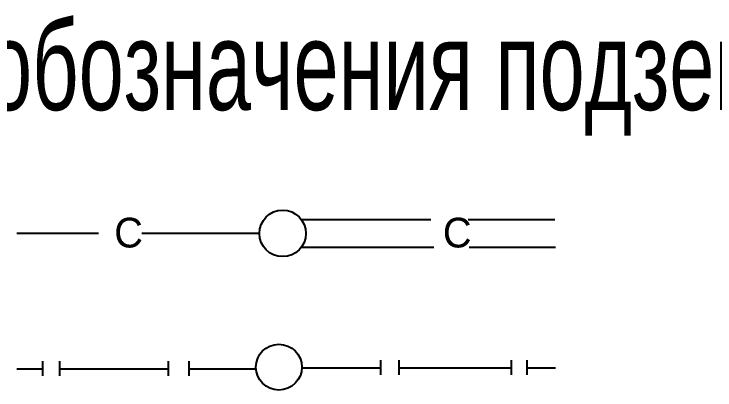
# Model space of a CAD drawing. Extents: x 8646 to 18206, y -17605 to -192.
# Drawn here: x 11106.15 to 11122.87, y -9056.93 to -9047.95 of the extents above; entities that cross this region are included whole.
import ezdxf
from ezdxf.enums import TextEntityAlignment as Align

# ---------------------------------------------------------------- set-up
doc = ezdxf.new("R2010")
doc.units = 0
doc.layers.get('0').update_dxf_attribs({"linetype": 'CONTINUOUS'})
doc.styles.add('STYLE-ARIAL_NARROW', font='ARIALN.TTF')
doc.styles.add('STYLE-RUSSIAN_1251', font='RUSSIAN_1251.shx')

msp = doc.modelspace()

# ---------------------------------------------------------------- linework, layer by layer
at = {"color": 8, "linetype": 'CONTINUOUS'}
for p, q in [((11113.009, -9052.856), (11116.096, -9052.856)), ((11116.988, -9052.856), (11119.05, -9052.856)), ((11106.221, -9053.183), (11108.166, -9053.183)), ((11109.2, -9053.183), (11112.007, -9053.183)), ((11113.013, -9053.511), (11116.168, -9053.511)), ((11117.006, -9053.511), (11119.068, -9053.511)), ((11106.832, -9056.241), (11106.832, -9056.591)), ((11107.24, -9056.241), (11107.24, -9056.591)), ((11109.829, -9056.241), (11109.829, -9056.591)), ((11110.325, -9056.241), (11110.325, -9056.591)), ((11114.893, -9056.215), (11114.893, -9056.565)), ((11115.33, -9056.215), (11115.33, -9056.565)), ((11118.008, -9056.215), (11118.008, -9056.565)), ((11118.386, -9056.215), (11118.386, -9056.565)), ((11106.221, -9056.42), (11106.832, -9056.42)), ((11107.24, -9056.42), (11109.158, -9056.42)), ((11109.158, -9056.42), (11109.829, -9056.42)), ((11110.325, -9056.42), (11111.927, -9056.42)), ((11113.019, -9056.394), (11114.893, -9056.394)), ((11115.33, -9056.394), (11116.986, -9056.394)), ((11116.986, -9056.394), (11118.008, -9056.394)), ((11118.386, -9056.394), (11119.068, -9056.394))]:
    msp.add_line(p, q, dxfattribs=at)
for centre, radius in [((11112.561, -9053.186), 0.555), ((11112.471, -9056.379), 0.547)]:
    msp.add_circle(centre, radius, dxfattribs=at)

# ---------------------------------------------------------------- texts
at = {"color": 8, "linetype": 'CONTINUOUS', "style": 'STYLE-ARIAL_NARROW', "width": 0.796042}
msp.add_text('Условные обозначения подземных инженерных коммуникаций', height=2.12543, dxfattribs=at).set_placement((11095.943, -9050.24))
at = {"color": 8, "linetype": 'CONTINUOUS', "style": 'STYLE-RUSSIAN_1251'}
for p in [(11108.543, -9053.167), (11116.382, -9053.167)]:
    msp.add_text('С', height=0.71, dxfattribs=at).set_placement(p, align=Align.MIDDLE_LEFT)

doc.saveas('drawing.dxf')
